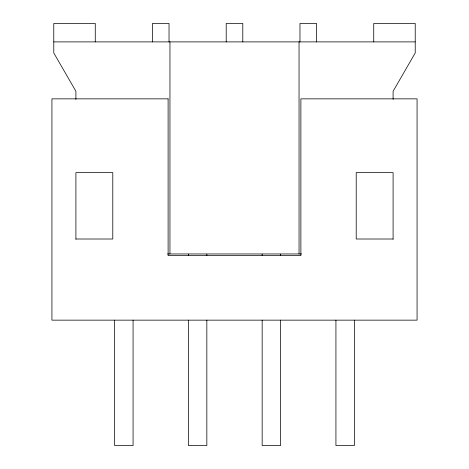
<?xml version="1.0" encoding="UTF-8"?>
<svg xmlns="http://www.w3.org/2000/svg" width="469" height="469" viewBox="0 0 469 469"><rect width="100%" height="100%" fill="white"/><g stroke="black" fill="none" stroke-linecap="round" stroke-linejoin="round"><path stroke-width="0.7" d="M53.777 41.893L415.223 41.893M75.908 239.008L112.789 239.008L112.789 172.621L75.908 172.621L75.908 239.313M393.092 239.008L356.211 239.008L356.211 172.621L393.092 172.621L393.092 239.313M167.474 253.964L301.526 253.964M393.092 99.346L393.092 91.285L415.223 52.956L415.223 23.45L373.734 23.45L373.734 41.893M354.371 320.151L354.371 445.55L335.927 445.55L335.927 320.151M316.563 41.893L316.563 23.45L299.967 23.45L299.967 41.893M299.046 41.893L299.046 253.964M280.603 254.145L280.603 255.605M280.603 320.151L280.603 445.55L262.159 445.55L262.159 320.151M262.159 254.145L262.159 255.605M242.801 41.893L242.801 23.45L226.199 23.45L226.199 41.893M206.841 254.145L206.841 255.605M206.841 320.151L206.841 445.55L188.397 445.55L188.397 320.151M188.397 254.145L188.397 255.605M169.954 41.893L169.954 253.964M169.033 41.893L169.033 23.45L152.437 23.45L152.437 41.893M133.073 320.151L133.073 445.55L114.629 445.55L114.629 320.151M95.266 41.893L95.266 23.45L53.777 23.45L53.777 52.956L75.908 91.285L75.908 99.346M168.113 98.853L51.93 98.853L51.93 320.151L417.07 320.151L417.07 98.853L300.887 98.853L300.887 255.605L168.113 255.605L168.113 98.853"/></g></svg>
